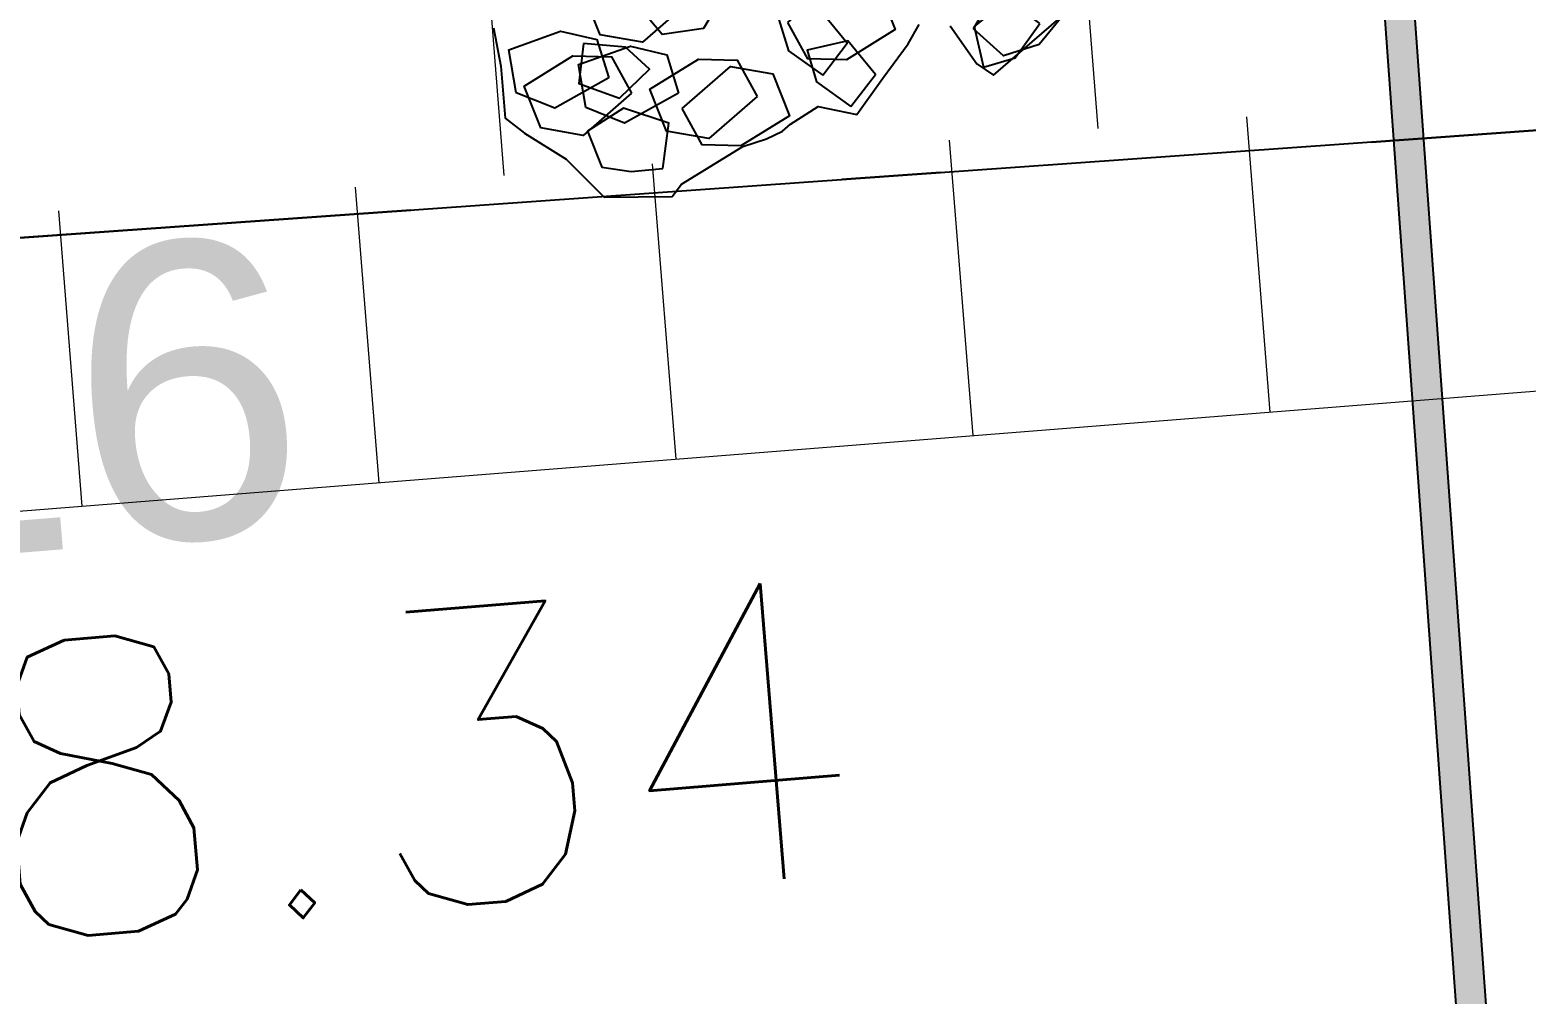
# Model space of a CAD drawing. Header units: metres. Extents: x 1851758 to 1852050, y 5187822 to 5188223.
# Drawn here: x 1851937.255 to 1851938.77, y 5187882.626 to 5187883.603 of the extents above; entities that cross this region are included whole.
import ezdxf
from ezdxf.enums import TextEntityAlignment as Align

# ---------------------------------------------------------------- set-up
doc = ezdxf.new("R2010")
doc.units = ezdxf.units.M
doc.header["$LTSCALE"] = 2.5
doc.header["$PDMODE"] = 35
doc.header["$PDSIZE"] = 0.03
doc.linetypes.add('L5', pattern=[1.15, 0.8, -0.175, 0, -0.175])
doc.layers.get('0').update_dxf_attribs({"linetype": 'CONTINUOUS', "lineweight": 30})
doc.layers.add('N', color=1, linetype='CONTINUOUS', plot=False)
doc.layers.add('PRO_PAR_CONT_DA', color=40, linetype='CONTINUOUS', plot=False)
for name, color, linetype, lineweight in [('PAR', 11, 'L5', 30), ('PRO_DEMOL_P', 7, 'CONTINUOUS', 50), ('PRO_DEMOL_TAL', 34, 'CONTINUOUS', 20), ('PRO_DEMOL_TAL_HAC', 32, 'CONTINUOUS', 15), ('PRO_PAR_SURF', 157, 'CONTINUOUS', 20), ('Z', 7, 'CONTINUOUS', 9)]:
    doc.layers.add(name, color=color, linetype=linetype, lineweight=lineweight)
doc.layers.add('PRO_VOI_PLANCHETTES', color=232, linetype='CONTINUOUS')
doc.layers.add('PRO_VOI_VEG', color=81, linetype='CONTINUOUS')
doc.styles.add('SIMPLEX', font='SIMPLEX.SHX', dxfattribs={"oblique": 27})
doc.styles.get("Standard").update_dxf_attribs({"font": 'arial.ttf'})

# ---------------------------------------------------------------- blocks, each defined once
blk = doc.blocks.new('TCPOINT')
blk.add_point((0, 0))
at = {"layer": 'N'}
blk.add_attdef('MAT', (0.2, 0.2), '', height=0.34, dxfattribs=at)
at = {"layer": 'Z', "style": 'SIMPLEX'}
blk.add_attdef('ALT', (0.2, -0.54), '', height=0.34, dxfattribs=at)
blk = doc.blocks.new('arbuste fleurs rouges')
at = {"layer": 'PRO_VOI_VEG', "color": 27}
for points in [[(-1.135, 0.4147), (-1.214, 0.4176), (-1.3191, 0.4318), (-1.357, 0.4002), (-1.4268, 0.3291), (-1.519, 0.271), (-1.5473, 0.1365), (-1.5275, 0.1124), (-1.4801, -0.0256), (-1.4755, -0.0753), (-1.4669, -0.1104), (-1.4573, -0.1296), (-1.4342, -0.1922), (-1.467, -0.2646), (-1.4066, -0.3319), (-1.3505, -0.3974), (-1.3169, -0.4275)], [(-1.3331, -0.4887), (-1.4198, -0.5244), (-1.4496, -0.5524), (-1.3647, -0.7118)]]:
    blk.add_lwpolyline(points, dxfattribs=at)
for points in [[(-1.2851, 0.209), (-1.3211, 0.3289), (-1.2738, 0.3987), (-1.1858, 0.3945), (-1.1713, 0.2837), (-1.2041, 0.2156)], [(-1.4884, 0.1425), (-1.4014, 0.1104), (-1.3513, 0.1937), (-1.3813, 0.2748), (-1.4587, 0.2628), (-1.4798, 0.2063)], [(-1.3746, -0.2149), (-1.322, -0.2773), (-1.2435, -0.2374), (-1.2447, -0.1528), (-1.3112, -0.1577)]]:
    blk.add_lwpolyline(points, close=True, dxfattribs=at)
at = {"layer": 'PRO_VOI_VEG'}
for points in [[(-1.3256, 0.1709), (-1.3874, 0.285), (-1.3541, 0.3657), (-1.2639, 0.38), (-1.2259, 0.2707), (-1.2449, 0.1947)], [(-1.3874, -0.076), (-1.4491, 0.038), (-1.4158, 0.1188), (-1.3256, 0.1331), (-1.2876, 0.0238), (-1.3066, -0.0522)]]:
    blk.add_lwpolyline(points, close=True, dxfattribs=at)
at = {"layer": 'PRO_VOI_VEG', "color": 24}
for points in [[(-1.3461, 0.0782), (-1.3813, 0.1983), (-1.3336, 0.2679), (-1.2456, 0.2631), (-1.2318, 0.1522), (-1.2651, 0.0843)], [(-1.2059, 0.2441), (-1.283, 0.2712), (-1.3303, 0.1969), (-1.2863, 0.1247), (-1.2315, 0.1628)], [(-1.1378, -0.0854), (-1.2292, 0.0002), (-1.2234, 0.0843), (-1.1451, 0.1249), (-1.077, 0.0364), (-1.0712, -0.039)], [(-1.4485, -0.2564), (-1.3963, -0.3192), (-1.3175, -0.2798), (-1.3182, -0.1952), (-1.3848, -0.1997)], [(-1.3494, -0.5333), (-1.2575, -0.6183), (-1.2627, -0.7025), (-1.3408, -0.7436), (-1.4095, -0.6556), (-1.4158, -0.5802)]]:
    blk.add_lwpolyline(points, close=True, dxfattribs=at)
at = {"layer": 'PRO_VOI_VEG', "color": 12}
for points in [[(-1.1678, 0.0127), (-1.2296, 0.1267), (-1.1963, 0.2075), (-1.1061, 0.2217), (-1.0681, 0.1125), (-1.0871, 0.0364)], [(-1.3781, 0.0781), (-1.3164, -0.036), (-1.3496, -0.1167), (-1.4399, -0.131), (-1.4779, -0.0217), (-1.4589, 0.0543)], [(-1.2547, -0.1689), (-1.193, -0.2829), (-1.2262, -0.3637), (-1.3164, -0.3779), (-1.3544, -0.2687), (-1.3354, -0.1926)]]:
    blk.add_lwpolyline(points, close=True, dxfattribs=at)
at = {"layer": 'PRO_VOI_VEG', "color": 232}
blk.add_lwpolyline([(-1.3685, -0.6665), (-1.3058, -0.6143), (-1.3452, -0.5355), (-1.4298, -0.5362), (-1.4253, -0.6028)], close=True, dxfattribs=at)

msp = doc.modelspace()

# ---------------------------------------------------------------- hatches: boundary and pattern name
at = {"layer": 'PRO_VOI_PLANCHETTES'}
h = msp.add_hatch(color=256, dxfattribs=at)
h.dxf.hatch_style = 1
edge = h.paths.add_edge_path()
edge.add_arc((1851926.4252, 5187498.2076), 385.1553, 94.067373, 99.391014, ccw=False)
edge.add_line((1851899.1063, 5187882.3928), (1851938.5438, 5187885.1975))
edge.add_line((1851938.5438, 5187885.1975), (1851938.7524, 5187882.2942))
edge.add_line((1851938.7524, 5187882.2942), (1851938.7225, 5187882.2918))
edge.add_line((1851938.7225, 5187882.2918), (1851938.5161, 5187885.1654))
edge.add_line((1851938.5161, 5187885.1654), (1851899.1052, 5187882.3626))
edge.add_arc((1851926.4252, 5187498.2076), 385.1253, 94.067849, 99.391226)
edge.add_line((1851863.5824, 5187878.1711), (1851863.5789, 5187878.2009))

# ---------------------------------------------------------------- linework, layer by layer
at = {"layer": 'PAR', "flags": 128}
msp.add_lwpolyline([(1851757.77, 5187868.487), (1851833.6918, 5187875.6402), (1851863.5824, 5187878.1707), (1851981.4866, 5187886.528), (1851987.4718, 5187886.9522), (1852004.3774, 5187888.6518), (1852028.9496, 5187890.8198)], dxfattribs=at)
at = {"layer": 'PRO_DEMOL_TAL', "flags": 128}
msp.add_lwpolyline([(1851933.1727, 5187882.7855), (1851936.7069, 5187883.0727), (1851945.1351, 5187883.7407)], dxfattribs=at)
at = {"layer": 'PRO_DEMOL_TAL_HAC'}
for p, q in [((1851938.3369, 5187883.5028), (1851938.2895, 5187884.101)), ((1851937.7356, 5187883.4552), (1851937.6882, 5187884.0533)), ((1851938.511, 5187883.2157), (1851938.4873, 5187883.5147)), ((1851938.2103, 5187883.1919), (1851938.1866, 5187883.4909)), ((1851937.9096, 5187883.168), (1851937.8859, 5187883.4671)), ((1851937.6089, 5187883.1442), (1851937.5852, 5187883.4433)), ((1851937.3083, 5187883.1204), (1851937.2846, 5187883.4194))]:
    msp.add_line(p, q, dxfattribs=at)
at = {"layer": 'PRO_PAR_CONT_DA', "flags": 128}
msp.add_lwpolyline([(1851863.5824, 5187878.1707), (1851981.4866, 5187886.528), (1851981.3715, 5187888.4018), (1851863.4796, 5187879.0507)], close=True, dxfattribs=at)
at = {"layer": 'PRO_PAR_SURF', "flags": 128}
for points in [[(1851977.7933, 5187946.6346), (1851981.4866, 5187886.528), (1851863.5824, 5187878.1707), (1851856.5917, 5187937.9836), (1851927.7207, 5187943.0606)], [(1851979.4592, 5187919.5236), (1851978.1813, 5187918.0657), (1851896.9596, 5187912.2309), (1851896.7804, 5187914.7245), (1851884.8113, 5187913.8647), (1851885.6711, 5187901.8955), (1851897.6403, 5187902.7554), (1851899.2249, 5187880.6971), (1851981.4866, 5187886.528)]]:
    msp.add_lwpolyline(points, close=True, dxfattribs=at)
at = {"layer": 'PRO_VOI_PLANCHETTES', "flags": 128}
msp.add_lwpolyline([(1851863.5789, 5187878.2009, -0.023233), (1851899.1063, 5187882.3928), (1851938.5438, 5187885.1975), (1851938.7524, 5187882.2942), (1851938.7225, 5187882.2918), (1851938.5161, 5187885.1654), (1851899.1052, 5187882.3626, 0.023232), (1851863.5824, 5187878.1711)], format="xyb", close=True, dxfattribs=at)

# ---------------------------------------------------------------- block references
at = {"layer": 'PRO_DEMOL_P'}
ref = msp.add_blockref('TCPOINT', (1851936.7069, 5187883.0727, 298.34), dxfattribs=dict(at, rotation=301.9002445867005))
ref.add_attrib('MAT', '116', (1851936.8446, 5187883.0407, 298.34), dxfattribs={"layer": 'N', "height": 0.3, "rotation": 4.6408})
ref.add_attrib('ALT', '298.34', dxfattribs={"layer": 'Z', "height": 0.3, "rotation": 4.6408, "style": 'SIMPLEX'}).set_placement((1851936.6749, 5187882.935, 298.34), align=Align.TOP_LEFT)
at = {"layer": 'PRO_VOI_VEG', "xscale": 0.4999999999999999, "yscale": 0.4999999999999999, "rotation": 102.6107109610798}
msp.add_blockref('arbuste fleurs rouges', (1851937.8033, 5187884.2039), dxfattribs=at)

doc.saveas('drawing.dxf')
